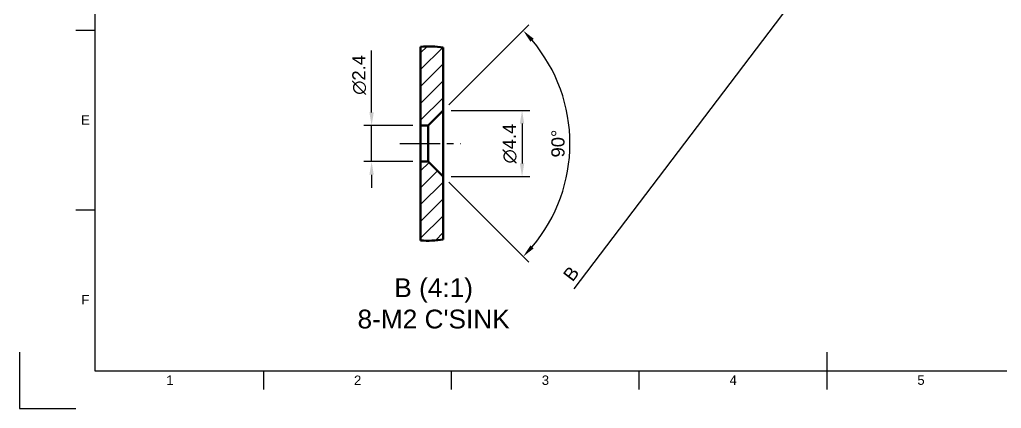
# Model space of a CAD drawing. Header units: millimetres. Extents: x 0 to 420, y 0 to 297.
# Drawn here: x 0 to 261.4, y 0 to 103.5 of the extents above; entities that cross this region are included whole.
import ezdxf
from ezdxf.enums import TextEntityAlignment as Align

# ---------------------------------------------------------------- set-up
doc = ezdxf.new("R2010")
doc.units = ezdxf.units.MM
doc.header["$LTSCALE"] = 0.75
doc.linetypes.add('CENTER2', pattern=[28.575, 19.05, -3.175, 3.175, -3.175])
for name, color, linetype, lineweight in [('Border', 7, 'Continuous', 25), ('FD_Dimensions', 7, 'Continuous', 25), ('Hatching', 7, 'Continuous', 25), ('Smart Centers', 7, 'CENTER2', 25), ('View Labels', 7, 'Continuous', 25), ('Visible', 7, 'Continuous', 50)]:
    doc.layers.add(name, color=color, linetype=linetype, lineweight=lineweight)
doc.styles.add('FusionTitle', font='arial.ttf')
doc.styles.get("Standard").update_dxf_attribs({"font": 'arial.ttf'})
doc.dimstyles.new('Dim-ISO-25', dxfattribs={"dimtxt": 3.5, "dimasz": 3.5, "dimexe": 2.1, "dimexo": 2.1, "dimgap": 1.4, "dimtad": 1, "dimdsep": 46, "dimtxsty": 'Standard', "dimcen": 0, "dimazin": 2, "dimtp": 0.1, "dimtm": 0.1, "dimtfac": 0.714286, "dimtmove": 0, "dimatfit": 3, "dimfxl": 1, "dimarcsym": 0})

# ---------------------------------------------------------------- blocks, each defined once
blk = doc.blocks.new('ISO_A3_SHEET')
at = {"layer": 'Border'}
for p, q in [((20, 287), (20, 10)), ((15, 100.66667), (20, 100.66667)), ((15, 52.83334), (20, 52.83334)), ((215, 5), (215, 15)), ((20, 10), (410, 10)), ((65, 5), (65, 10)), ((115, 5), (115, 10)), ((165, 5), (165, 10))]:
    blk.add_line(p, q, dxfattribs=at)
at = {"layer": 'Defpoints'}
for p, q in [((0, 15), (0, 0)), ((0, 0), (15, 0))]:
    blk.add_line(p, q, dxfattribs=at)
at = {"layer": 'Border', "style": 'FusionTitle'}
for s, p in [('E', (17.5, 76.75001)), ('F', (17.5, 28.91668)), ('1', (40, 7.5)), ('2', (90, 7.5)), ('3', (140, 7.5)), ('4', (190, 7.5)), ('5', (240, 7.5))]:
    blk.add_text(s, height=2.5, dxfattribs=at).set_placement(p, align=Align.MIDDLE)
blk = doc.blocks.new('*U42')
at = {"layer": 'Smart Centers', "color": 0, "ltscale": 0.75, "transparency": 16777216}
blk.add_line((-9.5, 0), (6.74, 0), dxfattribs=at)
blk = doc.blocks.new('*D46')
at = {"layer": 'Defpoints', "color": 0, "transparency": 16777216}
for p in [(93.72, 75.3), (106.78, 75.3), (106.78, 65.7)]:
    blk.add_point(p, dxfattribs=at)
at = {"layer": 'FD_Dimensions', "color": 0, "lineweight": -2, "transparency": 16777216}
for p, q in [((93.72, 78.8), (93.72, 95.27)), ((104.68, 75.3), (91.62, 75.3)), ((93.72, 65.7), (93.72, 75.3)), ((104.68, 65.7), (91.62, 65.7)), ((93.72, 62.2), (93.72, 58.7))]:
    blk.add_line(p, q, dxfattribs=at)
at = {"layer": 'FD_Dimensions', "color": 0, "transparency": 16777216}
for points in [[(93.13, 78.8), (94.3, 78.8), (93.72, 75.3)], [(93.13, 62.2), (94.3, 62.2), (93.72, 65.7)]]:
    blk.add_solid(points, dxfattribs=at)
at = {"layer": 'FD_Dimensions', "color": 0, "transparency": 16777216, "insert": (90.43, 88.78), "char_height": 3.5, "attachment_point": 5, "rotation": 90}
blk.add_mtext('∅2.4', dxfattribs=at)
blk = doc.blocks.new('*D47')
at = {"layer": 'Defpoints', "color": 0, "transparency": 16777216}
for p in [(112.78, 79.3), (112.78, 61.7), (133.78, 61.7)]:
    blk.add_point(p, dxfattribs=at)
at = {"layer": 'FD_Dimensions', "color": 0, "lineweight": -2, "transparency": 16777216}
for p, q in [((114.88, 79.3), (135.88, 79.3)), ((133.78, 75.8), (133.78, 65.2)), ((114.88, 61.7), (135.88, 61.7))]:
    blk.add_line(p, q, dxfattribs=at)
at = {"layer": 'FD_Dimensions', "color": 0, "transparency": 16777216}
for points in [[(133.19, 75.8), (134.36, 75.8), (133.78, 79.3)], [(133.19, 65.2), (134.36, 65.2), (133.78, 61.7)]]:
    blk.add_solid(points, dxfattribs=at)
at = {"layer": 'FD_Dimensions', "color": 0, "transparency": 16777216, "insert": (130.49, 70.5), "char_height": 3.5, "attachment_point": 5, "rotation": 90}
blk.add_mtext('∅4.4', dxfattribs=at)
blk = doc.blocks.new('*D48')
at = {"layer": 'Defpoints', "color": 0, "transparency": 16777216}
for p in [(112.78, 79.3), (108.78, 75.3), (108.78, 65.7), (112.78, 61.7), (145.08, 59.49)]:
    blk.add_point(p, dxfattribs=at)
at = {"layer": 'FD_Dimensions', "color": 0, "lineweight": -2, "transparency": 16777216}
for p, q in [((114.26, 80.79), (135.55, 102.08)), ((114.26, 60.22), (135.55, 38.92))]:
    blk.add_line(p, q, dxfattribs=at)
blk.add_arc((103.98, 70.5), 42.56, 319.7135, 40.2865, dxfattribs=at)
at = {"layer": 'FD_Dimensions', "color": 0, "transparency": 16777216}
for points in [[(136.01, 97.62), (136.87, 98.41), (134.07, 100.59)], [(136.87, 42.59), (136.01, 43.38), (134.07, 40.41)]]:
    blk.add_solid(points, dxfattribs=at)
at = {"layer": 'FD_Dimensions', "color": 0, "transparency": 16777216, "insert": (143.35, 70.5), "char_height": 3.5, "attachment_point": 5, "rotation": 90}
blk.add_mtext('90°', dxfattribs=at)
blk = doc.blocks.new('*D53')
at = {"layer": 'Defpoints', "color": 0, "transparency": 16777216}
for p in [(226.39, 135.52), (226.7, 135.92)]:
    blk.add_point(p, dxfattribs=at)
at = {"layer": 'FD_Dimensions', "color": 0, "lineweight": -2, "transparency": 16777216}
for p, q in [((226.7, 135.92), (226.39, 135.52)), ((147.69, 31.79), (224.28, 132.73))]:
    blk.add_line(p, q, dxfattribs=at)
at = {"layer": 'FD_Dimensions', "color": 0, "transparency": 16777216}
blk.add_solid([(223.81, 133.09), (224.74, 132.38), (226.39, 135.52)], dxfattribs=at)
at = {"layer": 'FD_Dimensions', "color": 0, "transparency": 16777216, "insert": (146.83, 35.86), "char_height": 3.5, "attachment_point": 5, "rotation": 52.8127}
blk.add_mtext('B', dxfattribs=at)

msp = doc.modelspace()

# ---------------------------------------------------------------- hatches: boundary and pattern name
at = {"layer": 'Hatching'}
h = msp.add_hatch(dxfattribs=at)
h.set_pattern_fill('ANSI31', color=256, style=0)
h.set_pattern_definition([(45, (26.1334, -8.423), (-2.245064, 2.245064), [])])
edge = h.paths.add_edge_path(flags=0)
edge.add_line((106.778, 75.301), (108.778, 75.301))
edge.add_line((108.778, 75.301), (112.778, 79.301))
edge.add_line((112.778, 79.301), (112.778, 96.055))
edge.add_ellipse((108.778, 70.501), major_axis=(2, -25.788), ratio=1, start_angle=166.66906, end_angle=180)
edge.add_line((106.778, 96.289), (106.778, 75.301))
edge = h.paths.add_edge_path(flags=0)
edge.add_line((108.778, 65.701), (106.778, 65.701))
edge.add_line((106.778, 65.701), (106.778, 44.713))
edge.add_ellipse((108.778, 70.501), major_axis=(-4, 25.554), ratio=1, start_angle=166.66906, end_angle=180)
edge.add_line((112.778, 44.947), (112.778, 61.701))
edge.add_line((112.778, 61.701), (108.778, 65.701))

# ---------------------------------------------------------------- linework, layer by layer
at = {"layer": 'Visible', "extrusion": (1, -2.22045e-16, 0)}
for p, q in [((106.778, 96.289), (106.778, 75.301)), ((112.778, 79.301), (112.778, 96.055)), ((108.778, 75.301), (112.778, 79.301)), ((112.778, 79.301), (112.778, 61.701)), ((106.778, 75.301), (108.778, 75.301)), ((106.778, 65.701), (106.778, 75.301)), ((108.778, 75.301), (108.778, 65.701)), ((108.778, 65.701), (106.778, 65.701)), ((106.778, 65.701), (106.778, 44.713)), ((112.778, 61.701), (108.778, 65.701)), ((112.778, 44.947), (112.778, 61.701))]:
    msp.add_line(p, q, dxfattribs=at)
at = {"layer": 'Visible', "extrusion": (-1.41608e-32, -6.37748e-17, -1)}
for start, end in [(85.5653, 98.89624), (261.10376, 274.4347)]:
    msp.add_arc((-108.778, 70.501), 25.866, start, end, dxfattribs=at)

# ---------------------------------------------------------------- block references
at = {"layer": 'Border'}
msp.add_blockref('ISO_A3_SHEET', (0, 0), dxfattribs=at)
at = {"layer": 'Smart Centers', "ltscale": 0.75}
msp.add_blockref('*U42', (110.778, 70.501), dxfattribs=at)

# ---------------------------------------------------------------- texts
at = {"layer": 'View Labels', "insert": (110.237, 21.211), "char_height": 5, "width": 53.01025, "attachment_point": 8}
msp.add_mtext("B (4:1)^J8-M2 C'SINK", dxfattribs=at)

# ---------------------------------------------------------------- dimensions: what is measured, and where the dimension line sits
at = {"layer": 'FD_Dimensions'}
dim = msp.add_radius_dim(center=(226.696, 135.919, 0.75), mpoint=(226.393, 135.521, 0.75), text='B', dimstyle='Dim-ISO-25', override={"dimse1": 1, "dimtol": 1, "dimtp": 0.3, "dimtm": 0}, dxfattribs=at)
dim.commit()
dim.dimension.update_dxf_attribs({"geometry": '*D53', "text_midpoint": (149.336, 33.955, 0.75), "dimtype": 164})
dim = msp.add_angular_dim_2l(base=(145.084, 59.487), line1=((112.778, 61.701), (108.778, 65.701)), line2=((108.778, 75.301), (112.778, 79.301)), dimstyle='Dim-ISO-25', override={"dimlfac": 0.25, "dimpost": '', "dimclrd": 0, "dimclre": 0}, dxfattribs=at)
dim.commit()
dim.dimension.update_dxf_attribs({"geometry": '*D48', "text_midpoint": (143.347, 70.501)})
for p1, p2, distance, picture, middle in [((106.778, 65.701), (106.778, 75.301), 13.06, '*D46', (90.433, 88.784)), ((112.778, 79.301), (112.778, 61.701), 21, '*D47', (130.493, 70.501))]:
    dim = msp.add_aligned_dim(p1=p1, p2=p2, distance=distance, text='∅<>', dimstyle='Dim-ISO-25', override={"dimlfac": 0.25, "dimclrd": 0, "dimclre": 0}, dxfattribs=at)
    dim.commit()
    dim.dimension.update_dxf_attribs({"geometry": picture, "text_midpoint": middle})

doc.saveas('drawing.dxf')
